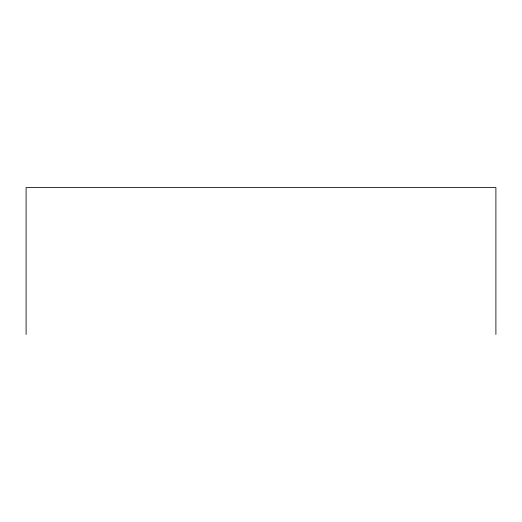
<?xml version="1.0" encoding="UTF-8"?>
<svg xmlns="http://www.w3.org/2000/svg" width="522" height="522" viewBox="0 0 522 522"><rect width="100%" height="100%" fill="white"/><g stroke="black" fill="none" stroke-linecap="round" stroke-linejoin="round"><path stroke-width="0.78" d="M495.9 334.432L495.9 187.568L26.1 187.568L26.1 334.432"/></g></svg>
